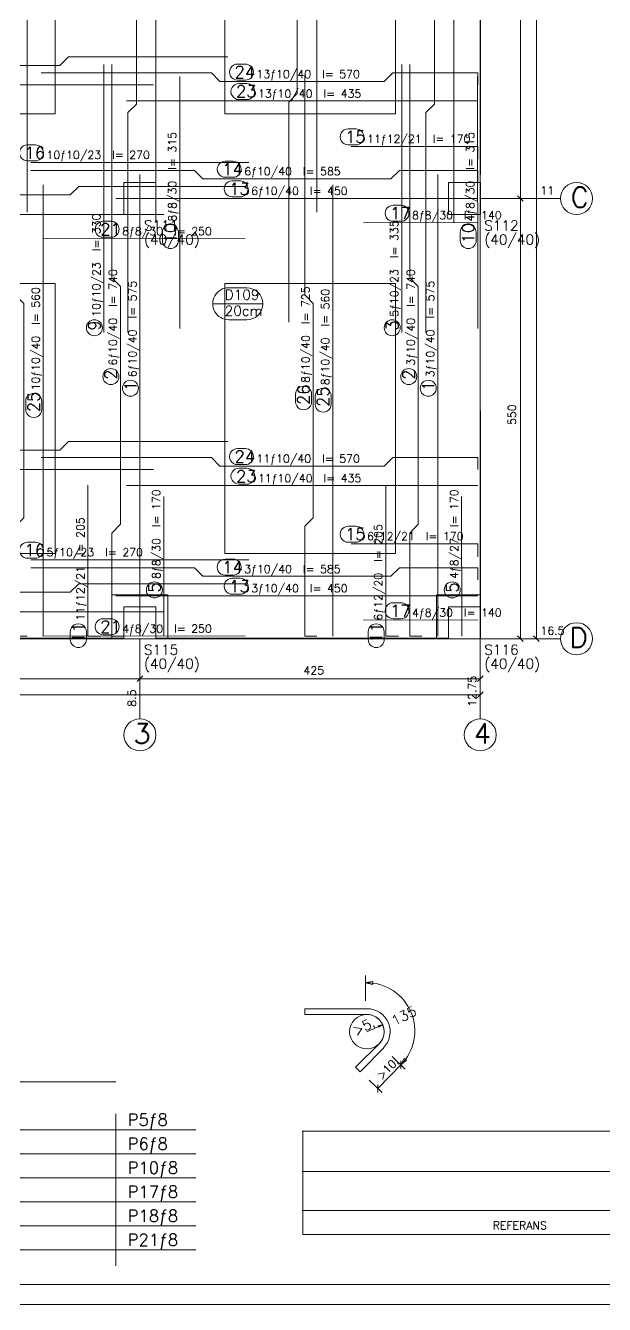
# Model space of a CAD drawing. Header units: inches. Extents: x 0 to 0.664, y 0.28 to 0.841.
# Drawn here: x 0.2292 to 0.3738, y 0.2798 to 0.5993 of the extents above; entities that cross this region are included whole.
import ezdxf

# ---------------------------------------------------------------- set-up
doc = ezdxf.new("R2010")
doc.units = ezdxf.units.IN
doc.header["$MEASUREMENT"] = 0
doc.linetypes.add('CENTER', pattern=[0.006500000000000001, 0.002, -0.001, 0.0005, -0.001, 0.002])
doc.linetypes.add('HIDDEN', pattern=[0.006, 0.002, -0.002, 0.002])
for name, color, linetype, lineweight in [('DONATI', 84, 'Continuous', 0), ('OLCU', 1, 'Continuous', 0), ('PENC2', 1, 'Continuous', 0), ('PENC3', 5, 'Continuous', 0), ('PENC4', 84, 'Continuous', 0), ('PEND2', 1, 'CENTER', 0), ('PENH2', 1, 'HIDDEN', 0)]:
    doc.layers.add(name, color=color, linetype=linetype, lineweight=lineweight)
doc.styles.add('RomanSTA', font='RomanSTA')

msp = doc.modelspace()

# ---------------------------------------------------------------- linework, layer by layer
at = {"layer": 'DONATI'}
for points in [[(0.2547632157802582, 0.5226), (0.2547632157802582, 0.5226), (0.2547630667686462, 0.5776), (0.2568835318088531, 0.5797), (0.2568823397159576, 0.6425), (0.2547627091407776, 0.6446), (0.2547625601291656, 0.6986), (0.2547625601291656, 0.6986)], [(0.3291632235050201, 0.5226), (0.3291632235050201, 0.5226), (0.3291630744934082, 0.5776), (0.3312835395336151, 0.5797), (0.3312823474407196, 0.6425), (0.3291627168655396, 0.6446), (0.3291625678539276, 0.6986), (0.3291625678539276, 0.6986)], [(0.2949118316173553, 0.5252), (0.2949118316173553, 0.5252), (0.294911801815033, 0.5802), (0.2970322966575623, 0.5823), (0.297031432390213, 0.6399), (0.2949118316173553, 0.642), (0.294911801815033, 0.6964), (0.294911801815033, 0.6964)], [(0.2617631256580353, 0.5501), (0.2617631256580353, 0.5501), (0.2617626190185547, 0.6721), (0.2617626190185547, 0.6721)], [(0.3361631333827972, 0.5501), (0.3361631333827972, 0.5501), (0.3361626267433167, 0.6721), (0.3361626267433167, 0.6721)], [(0.2296100705862045, 0.5527), (0.2296100705862045, 0.5527), (0.2296100705862045, 0.6695), (0.2296100705862045, 0.6695)], [(0.3019118010997772, 0.5527), (0.3019118010997772, 0.5527), (0.3019118010997772, 0.6695), (0.3019118010997772, 0.6695)], [(0.1480948925018311, 0.5915), (0.1480948925018311, 0.5915), (0.190594881772995, 0.5915), (0.192717045545578, 0.5893), (0.2377718538045883, 0.5893), (0.2398948818445206, 0.5915), (0.2797448635101318, 0.5915), (0.2797448635101318, 0.5915)], [(0.2487632483243942, 0.5226), (0.2487632483243942, 0.5226), (0.2487630397081375, 0.5896), (0.2487630397081375, 0.5896)], [(0.2537631392478943, 0.4467), (0.2537631392478943, 0.4467), (0.2507631480693817, 0.4467), (0.2507630586624146, 0.4725), (0.2528835237026215, 0.4747), (0.2528823614120483, 0.5341), (0.2507627308368683, 0.5363), (0.2507625818252563, 0.5896), (0.2507625818252563, 0.5896)], [(0.323163241147995, 0.5226), (0.323163241147995, 0.5226), (0.3231630623340607, 0.5896), (0.3231630623340607, 0.5896)], [(0.3281631171703339, 0.4467), (0.3281631171703339, 0.4467), (0.3251631259918213, 0.4467), (0.3251630365848541, 0.4725), (0.327283501625061, 0.4747), (0.3272823393344879, 0.5341), (0.3251627087593079, 0.5363), (0.3251625597476959, 0.5896), (0.3251625597476959, 0.5896)], [(0.2296101003885269, 0.4467), (0.2296101003885269, 0.4467), (0.2266100943088531, 0.4467), (0.2266100943088531, 0.4742), (0.2287305593490601, 0.4763), (0.228729709982872, 0.5299), (0.2266101092100143, 0.532), (0.2266100943088531, 0.587), (0.2266100943088531, 0.587)], [(0.2330964207649231, 0.5875), (0.2330964207649231, 0.5875), (0.2755964398384094, 0.5875), (0.2777186036109924, 0.5853), (0.3187734186649323, 0.5853), (0.3208964467048645, 0.5875), (0.3421464562416077, 0.5875), (0.3421488404273987, 0.5845), (0.3421488404273987, 0.5845)], [(0.2677630186080933, 0.5236), (0.2677630186080933, 0.5236), (0.2677051424980164, 0.5866), (0.2677051424980164, 0.5866)], [(0.3019118309020996, 0.4467), (0.3019118309020996, 0.4467), (0.298911839723587, 0.4467), (0.2989118099212646, 0.4742), (0.3010323047637939, 0.4763), (0.3010314404964447, 0.5299), (0.298911839723587, 0.532), (0.2989118099212646, 0.587), (0.2989118099212646, 0.587)], [(0.3421630263328552, 0.5236), (0.3421630263328552, 0.5236), (0.3421051502227783, 0.5866), (0.3421051502227783, 0.5866)], [(0.1693616062402725, 0.5845), (0.1693616062402725, 0.5845), (0.261161595582962, 0.5845), (0.261161595582962, 0.5845)], [(0.2543631494045258, 0.5805), (0.2543631494045258, 0.5805), (0.3421631753444672, 0.5805), (0.3421631753444672, 0.5805)], [(0.3105470538139343, 0.5691), (0.3105470538139343, 0.5691), (0.3421520292758942, 0.5691), (0.3421520590782166, 0.5659), (0.3421520590782166, 0.5659)], [(0.2304836064577103, 0.5651), (0.2304836064577103, 0.5651), (0.2849836051464081, 0.5651), (0.2849836051464081, 0.5651)], [(0.2304964065551758, 0.5631), (0.2304964065551758, 0.5631), (0.2713513970375061, 0.5631), (0.2734735906124115, 0.561), (0.3204383850097656, 0.561), (0.3225614130496979, 0.5631), (0.3421664237976074, 0.5631), (0.3421688079833984, 0.5601), (0.3421688079833984, 0.5601)], [(0.2336100786924362, 0.4467), (0.2336100786924362, 0.4467), (0.2336100786924362, 0.5595), (0.2336100786924362, 0.5595)], [(0.2577631175518036, 0.4467), (0.2577631175518036, 0.4467), (0.2577626407146454, 0.5621), (0.2577626407146454, 0.5621)], [(0.3059118092060089, 0.4467), (0.3059118092060089, 0.4467), (0.3059118092060089, 0.5595), (0.3059118092060089, 0.5595)], [(0.3321630954742432, 0.4467), (0.3321630954742432, 0.4467), (0.332162618637085, 0.5621), (0.332162618637085, 0.5621)], [(0.1454979777336121, 0.5591), (0.1454979777336121, 0.5591), (0.187997967004776, 0.5591), (0.1901201456785202, 0.557), (0.2403749525547028, 0.557), (0.242497980594635, 0.5591), (0.2840029895305634, 0.5591), (0.2840029895305634, 0.5591)], [(0.2517631649971008, 0.5561), (0.2517631649971008, 0.5561), (0.3421831727027893, 0.5561), (0.3421831727027893, 0.5561)], [(0.1667647361755371, 0.5521), (0.1667647361755371, 0.5521), (0.2637647390365601, 0.5521), (0.2637647390365601, 0.5521)], [(0.3135805428028107, 0.55), (0.3135805428028107, 0.55), (0.3421854972839355, 0.5501), (0.3421854972839355, 0.5501)], [(0.2335171103477478, 0.546), (0.2335171103477478, 0.546), (0.2840220630168915, 0.5461), (0.2840220630168915, 0.5461)], [(0.1480948925018311, 0.4954), (0.1480948925018311, 0.4954), (0.190594881772995, 0.4954), (0.192717045545578, 0.4932), (0.2377718538045883, 0.4932), (0.2398948818445206, 0.4954), (0.2797448635101318, 0.4954), (0.2797448635101318, 0.4954)], [(0.2330964207649231, 0.4914), (0.2330964207649231, 0.4914), (0.2755964398384094, 0.4914), (0.2777186036109924, 0.4892), (0.3187734186649323, 0.4892), (0.3208964467048645, 0.4914), (0.3421464562416077, 0.4914), (0.3421488404273987, 0.4884), (0.3421488404273987, 0.4884)], [(0.1693616062402725, 0.4884), (0.1693616062402725, 0.4884), (0.261161595582962, 0.4884), (0.261161595582962, 0.4884)], [(0.247963160276413, 0.4467), (0.247963160276413, 0.4467), (0.2447631508111954, 0.4467), (0.2447630316019058, 0.4845), (0.2447630316019058, 0.4845)], [(0.2543631494045258, 0.4844), (0.2543631494045258, 0.4844), (0.3421631753444672, 0.4844), (0.3421631753444672, 0.4844)], [(0.3223631381988525, 0.4467), (0.3223631381988525, 0.4467), (0.3191631436347961, 0.4467), (0.3191630244255066, 0.4845), (0.3191630244255066, 0.4845)], [(0.2637630999088287, 0.4467), (0.2637630999088287, 0.4467), (0.2637077271938324, 0.4816), (0.2637077271938324, 0.4816)], [(0.3381631076335907, 0.4467), (0.3381631076335907, 0.4467), (0.3381077349185944, 0.4816), (0.3381077349185944, 0.4816)], [(0.3105428814888, 0.4698), (0.3105428814888, 0.4698), (0.3421478569507599, 0.4698), (0.3421478867530823, 0.4666), (0.3421478867530823, 0.4666)], [(0.230479434132576, 0.4658), (0.230479434132576, 0.4658), (0.2849794328212738, 0.4658), (0.2849794328212738, 0.4658)], [(0.2304922640323639, 0.4638), (0.2304922640323639, 0.4638), (0.2713472545146942, 0.4638), (0.2734694182872772, 0.4617), (0.3204342126846313, 0.4617), (0.3225572407245636, 0.4638), (0.3421622514724731, 0.4638), (0.3421646356582642, 0.4608), (0.3421646356582642, 0.4608)], [(0.145493820309639, 0.4598), (0.145493820309639, 0.4598), (0.1879938095808029, 0.4598), (0.1901159882545471, 0.4577), (0.2403707951307297, 0.4577), (0.2424938082695007, 0.4598), (0.2839988172054291, 0.4598), (0.2839988172054291, 0.4598)], [(0.2517590224742889, 0.4568), (0.2517590224742889, 0.4568), (0.342179000377655, 0.4568), (0.342179000377655, 0.4568)], [(0.166760578751564, 0.4528), (0.166760578751564, 0.4528), (0.2637605667114258, 0.4528), (0.2637605667114258, 0.4528)], [(0.3135764002799988, 0.4507), (0.3135764002799988, 0.4507), (0.3421813547611237, 0.4508), (0.3421813547611237, 0.4508)], [(0.2335129529237747, 0.4467), (0.2335129529237747, 0.4467), (0.2840179204940796, 0.4468), (0.2840179204940796, 0.4468)]]:
    msp.add_lwpolyline(points, dxfattribs=at)
at = {"layer": 'OLCU', "linetype": 'Continuous'}
for p, q in [((0.3567831516265869, 0.7761), (0.3567831516265869, 0.4461)), ((0.3527831733226776, 0.6661), (0.3527831733226776, 0.5561)), ((0.282138854265213, 0.5897), (0.2840888500213623, 0.5897)), ((0.2821356654167175, 0.5857), (0.2840856611728668, 0.5857)), ((0.2825024425983429, 0.5848), (0.2844524383544922, 0.5848)), ((0.2824992537498474, 0.5808), (0.2844492495059967, 0.5808)), ((0.3097562789916992, 0.5735), (0.3117062747478485, 0.5735)), ((0.2296928465366364, 0.5695), (0.2316428422927856, 0.5695)), ((0.3097531199455261, 0.5695), (0.3117031157016754, 0.5695)), ((0.2296896874904633, 0.5655), (0.2316396832466125, 0.5655)), ((0.2790758013725281, 0.5654), (0.2810257971286774, 0.5654)), ((0.279072642326355, 0.5614), (0.2810226380825043, 0.5614)), ((0.2808194160461426, 0.5605), (0.2827694118022919, 0.5605)), ((0.2808162569999695, 0.5565), (0.2827662527561188, 0.5565)), ((0.3542831540107727, 0.5561), (0.3497831523418427, 0.5561)), ((0.35349041223526, 0.5554), (0.3520776331424713, 0.5568)), ((0.3527831733226776, 0.5561), (0.3527831733226776, 0.4461)), ((0.3209945857524872, 0.5544), (0.3229445815086365, 0.5544)), ((0.2485989183187485, 0.5504), (0.250548928976059, 0.5504)), ((0.3209977447986603, 0.5504), (0.322947770357132, 0.5504)), ((0.2633545398712158, 0.5456), (0.2633527517318726, 0.5476)), ((0.2673545479774475, 0.5456), (0.2673527598381042, 0.5476)), ((0.3377545475959778, 0.5456), (0.3377527594566345, 0.5476)), ((0.3417545557022095, 0.5456), (0.3417527675628662, 0.5476)), ((0.2485995590686798, 0.5464), (0.2505495548248291, 0.5464)), ((0.2292218804359436, 0.5034), (0.2292218655347824, 0.5054)), ((0.2332218736410141, 0.5034), (0.2332218736410141, 0.5054)), ((0.2966432273387909, 0.5053), (0.2966432273387909, 0.5072)), ((0.3006432056427002, 0.5053), (0.3006432056427002, 0.5072)), ((0.3015235960483551, 0.5047), (0.3015235960483551, 0.5067)), ((0.3055235743522644, 0.5047), (0.3055235743522644, 0.5067)), ((0.282138854265213, 0.4936), (0.2840888500213623, 0.4936)), ((0.2821356654167175, 0.4896), (0.2840856611728668, 0.4896)), ((0.2825024425983429, 0.4887), (0.2844524383544922, 0.4887)), ((0.2824992537498474, 0.4847), (0.2844492495059967, 0.4847)), ((0.3097521364688873, 0.4742), (0.3117021322250366, 0.4742)), ((0.2296886891126633, 0.4702), (0.2316386848688126, 0.4702)), ((0.3097489774227142, 0.4702), (0.3116989731788635, 0.4702)), ((0.2296855300664902, 0.4662), (0.2316355258226395, 0.4662)), ((0.2790716290473938, 0.466), (0.2810216248035431, 0.466)), ((0.2790684700012207, 0.462), (0.28101846575737, 0.462)), ((0.2808152735233307, 0.4612), (0.28276526927948, 0.4612)), ((0.2808121144771576, 0.4572), (0.2827621102333069, 0.4572)), ((0.3209904432296753, 0.4551), (0.3229404389858246, 0.4551)), ((0.2485947757959366, 0.4511), (0.2505447864532471, 0.4511)), ((0.3209936320781708, 0.4511), (0.3229436278343201, 0.4511)), ((0.2403749376535416, 0.4459), (0.2403749227523804, 0.4478)), ((0.2443749308586121, 0.4459), (0.2443749308586121, 0.4478)), ((0.3147749006748199, 0.4459), (0.3147749006748199, 0.4478)), ((0.3187749087810516, 0.4459), (0.3187748789787292, 0.4478)), ((0.2485954165458679, 0.4471), (0.2505454123020172, 0.4471)), ((0.3542831540107727, 0.4461), (0.3497831523418427, 0.4461)), ((0.35349041223526, 0.4454), (0.3520776331424713, 0.4468)), ((0.3582831621170044, 0.4461), (0.3537831604480743, 0.4461)), ((0.3574903905391693, 0.4454), (0.3560776114463806, 0.4468)), ((0.2577631771564484, 0.4346), (0.2577632069587708, 0.4391)), ((0.3427631855010986, 0.4346), (0.342763215303421, 0.4391)), ((0.1727631837129593, 0.4361), (0.2577631771564484, 0.4361)), ((0.2570562064647675, 0.4354), (0.2584718465805054, 0.4368)), ((0.2577631771564484, 0.4361), (0.3427631855010986, 0.4361)), ((0.3420562148094177, 0.4354), (0.3434718549251556, 0.4368)), ((0.3427631258964539, 0.4306), (0.3427631855010986, 0.4351)), ((0.08776315301656723, 0.4321), (0.3427631556987762, 0.4321)), ((0.3420561850070953, 0.4314), (0.3434718251228333, 0.4328)), ((0.3171599333953867, 0.3337118340199879), (0.3228947346878062, 0.3396118340199878)), ((0.3182288830947886, 0.3327118340199879), (0.31502149755478, 0.3358118340199879)), ((0.3171679800224314, 0.3327118340199879), (0.317154032535554, 0.3347118340199879))]:
    msp.add_line(p, q, dxfattribs=at)
at = {"layer": 'PENC2', "linetype": 'Continuous'}
for p, q in [((0.2799298167228699, 0.5338), (0.2844298183917999, 0.5338)), ((0.2759298086166382, 0.5298), (0.2884298264980316, 0.5298)), ((0.2799298167228699, 0.5258), (0.2844298183917999, 0.5258)), ((0.314067227191926, 0.3619118340199878), (0.314067227191926, 0.3556118340199879)), ((0.314067227191926, 0.3602118340199879), (0.3158914869499216, 0.3604118340199879)), ((0.3158287232589732, 0.3597118340199879), (0.314067227191926, 0.3601118340199879)), ((0.3158914869499216, 0.3604118340199879), (0.3158287232589732, 0.3597118340199879)), ((0.3239639228057871, 0.3385118340199879), (0.3207565372657786, 0.3417118340199878)), ((0.3229030197334299, 0.3386118340199878), (0.3228888934326182, 0.3406118340199878)), ((0.3229018276405344, 0.3396118340199878), (0.323773426361085, 0.3412118340199879)), ((0.3243518298339854, 0.3408118340199879), (0.3229536240768442, 0.3396118340199878)), ((0.323773426361085, 0.3412118340199879), (0.3243518298339854, 0.3408118340199879)), ((0.2516994627271598, 0.3274099934470237), (0.2516994627271598, 0.2894099934470237)), ((0.1466993840490287, 0.3234099934470237), (0.2716994436536735, 0.3234099934470237)), ((0.1466993840490287, 0.3174099934470237), (0.2716994436536735, 0.3174099934470237)), ((0.1466993840490287, 0.3114099934470237), (0.2716994436536735, 0.3114099934470237)), ((0.1466993840490287, 0.3054099934470237), (0.2716994436536735, 0.3054099934470237)), ((0.1466993840490287, 0.2994099934470237), (0.2716994436536735, 0.2994099934470237)), ((0.1466993840490287, 0.2934099934470237), (0.2716994436536735, 0.2934099934470237))]:
    msp.add_line(p, q, dxfattribs=at)
at = {"layer": 'PENC2'}
for centre, radius in [((0.2463782131671906, 0.5238), 0.002000000094994903), ((0.3207781910896301, 0.5238), 0.002000000094994903), ((0.2504973709583282, 0.5116), 0.002000000094994903), ((0.3248973488807678, 0.5116), 0.002000000094994903), ((0.2553777396678925, 0.5087), 0.002000000094994903), ((0.329777717590332, 0.5087), 0.002000000094994903), ((0.2613596320152283, 0.4583), 0.002000000094994903), ((0.3357596397399902, 0.4583), 0.002000000094994903), ((0.3144399350357066, 0.3479118340199879), 0.004306326154619455)]:
    msp.add_circle(centre, radius, dxfattribs=at)
for centre, radius, start, end in [((0.2821372449398041, 0.5877), 0.002000000094994903, 90.00122447294544, 270.0036734188363), ((0.2840872406959534, 0.5877), 0.002000000094994903, 270.0036734188363, 90.00122447294544), ((0.282500833272934, 0.5828), 0.002000000094994903, 90.00122447294544, 270.0036734188363), ((0.2844508290290833, 0.5828), 0.002000000094994903, 270.0036734188363, 90.00122447294544), ((0.3097546994686127, 0.5715), 0.002000000094994903, 90.00154491187534, 270.0040091167629), ((0.311704695224762, 0.5715), 0.002000000094994903, 270.0040091167629, 90.00154491187534), ((0.2296912670135498, 0.5675), 0.002000000094994903, 90.001560170872, 270.0040091167629), ((0.2316412627696991, 0.5675), 0.002000000094994903, 270.0040091167629, 90.001560170872), ((0.2790742218494415, 0.5634), 0.002000000094994903, 90.00154491187534, 270.0040091167629), ((0.2810242176055908, 0.5634), 0.002000000094994903, 270.0040091167629, 90.00154491187534), ((0.280817836523056, 0.5585), 0.002000000094994903, 90.00154491187534, 270.0040091167629), ((0.2827678322792053, 0.5585), 0.002000000094994903, 270.0040091167629, 90.00154491187534), ((0.3209961652755737, 0.5524), 0.002000000094994903, 90.09243512549384, 270.0948917008831), ((0.322946161031723, 0.5524), 0.002000000094994903, 270.0948917008831, 90.09243512549384), ((0.2485992312431335, 0.5484), 0.002000000094994903, 90.05589745798615, 270.0583311448804), ((0.2505492269992828, 0.5484), 0.002000000094994903, 270.0583311448804, 90.05589745798615), ((0.2653527557849884, 0.5476), 0.002000000094994903, 0.05255198450466989, 180.0550009303956), ((0.3397527635097504, 0.5476), 0.002000000094994903, 0.05255198450466989, 180.0550009303956), ((0.2653545439243317, 0.5456), 0.002000000094994903, 180.0550009303956, 0.05255198450466989), ((0.3397545516490936, 0.5456), 0.002000000094994903, 180.0550009303956, 0.05255198450466989), ((0.2799298167228699, 0.5298), 0.004000000189989805, 90.00122447294544, 270.0036734188363), ((0.2844298183917999, 0.5298), 0.004000000189989805, 270.0036734188363, 90.00122447294544), ((0.2986432015895844, 0.5072), 0.002000000094994903, 0.004897891780918011, 180.0024489458909), ((0.3035235702991486, 0.5067), 0.002000000094994903, 0.004897891780918011, 180.0024489458909), ((0.2312218695878983, 0.5054), 0.002000000094994903, 0.004897891780918011, 180.0024489458909), ((0.2986432313919067, 0.5053), 0.002000000094994903, 180.0024489458909, 0.004897891780918011), ((0.2312218695878983, 0.5034), 0.002000000094994903, 180.0024489458909, 0.004897891780918011), ((0.3035236001014709, 0.5047), 0.002000000094994903, 180.0024489458909, 0.004897891780918011), ((0.2821372449398041, 0.4916), 0.002000000094994903, 90.00122447294544, 270.0036734188363), ((0.2840872406959534, 0.4916), 0.002000000094994903, 270.0036734188363, 90.00122447294544), ((0.282500833272934, 0.4867), 0.002000000094994903, 90.00122447294544, 270.0036734188363), ((0.2844508290290833, 0.4867), 0.002000000094994903, 270.0036734188363, 90.00122447294544), ((0.3097505569458008, 0.4722), 0.002000000094994903, 90.00154491187534, 270.0040091167629), ((0.3117005527019501, 0.4722), 0.002000000094994903, 270.0040091167629, 90.00154491187534), ((0.2296871095895767, 0.4682), 0.002000000094994903, 90.00154491187534, 270.0039785987695), ((0.231637105345726, 0.4682), 0.002000000094994903, 270.0039785987695, 90.00154491187534), ((0.2790700495243073, 0.464), 0.002000000094994903, 90.00154491187534, 270.0040091167629), ((0.2810200452804565, 0.464), 0.002000000094994903, 270.0040091167629, 90.00154491187534), ((0.2808136940002441, 0.4592), 0.002000000094994903, 90.00154491187534, 270.0040091167629), ((0.2827636897563934, 0.4592), 0.002000000094994903, 270.0040091167629, 90.00154491187534), ((0.3209920227527618, 0.4531), 0.002000000094994903, 90.09249616148048, 270.0949527368696), ((0.3229420185089111, 0.4531), 0.002000000094994903, 270.0949527368696, 90.09249616148048), ((0.2485950887203217, 0.4491), 0.002000000094994903, 90.05589745798615, 270.0583311448804), ((0.2505450844764709, 0.4491), 0.002000000094994903, 270.0583311448804, 90.05589745798615), ((0.2423749268054962, 0.4478), 0.002000000094994903, 0.0001525899666221541, 180.0026015358575), ((0.3167748749256134, 0.4478), 0.002000000094994903, 0.0001525899666221541, 180.0026015358575), ((0.2423749417066574, 0.4459), 0.002000000094994903, 180.0026015358575, 0.0001525899666221541), ((0.3167749047279358, 0.4459), 0.002000000094994903, 180.0026015358575, 0.0001525899666221541), ((0.3143912976455698, 0.3481118340199879), 0.01201409008353949, 315.0042856553098, 90.00122447294544)]:
    msp.add_arc(centre, radius, start, end, dxfattribs=at)
at = {"layer": 'PENC3', "linetype": 'Continuous'}
for p, q in [((0.3427631556987762, 0.6661), (0.3427631556987762, 0.5561)), ((0.3427631556987762, 0.5561), (0.3427631556987762, 0.4461)), ((0.2507631480693817, 0.4571), (0.2647631466388702, 0.4571)), ((0.2507631480693817, 0.4461), (0.2507631480693817, 0.4571)), ((0.2507631480693817, 0.4571), (0.2647631466388702, 0.4571)), ((0.2507631480693817, 0.4461), (0.2507631480693817, 0.4571)), ((0.2647631466388702, 0.4571), (0.2647631466388702, 0.4461)), ((0.2647631466388702, 0.4571), (0.2647631466388702, 0.4461)), ((0.3317831456661224, 0.4571), (0.3427631556987762, 0.4571)), ((0.3317831456661224, 0.4461), (0.3317831456661224, 0.4571)), ((0.3317831456661224, 0.4571), (0.3427631556987762, 0.4571)), ((0.3317831456661224, 0.4461), (0.3317831456661224, 0.4571)), ((0.1727631539106369, 0.4461), (0.257763147354126, 0.4461)), ((0.257763147354126, 0.4461), (0.3427631556987762, 0.4461)), ((0.29893742258072, 0.3522118340199878), (0.314586026020051, 0.3522118340199878)), ((0.2989474361610422, 0.3536118340199879), (0.2989471977424631, 0.3522118340199878)), ((0.3145513361167918, 0.3536118340199879), (0.2989474361610422, 0.3536118340199879)), ((0.3144399350357066, 0.3479118340199879), (0.3182872956466685, 0.3496118340199879)), ((0.3182872956466685, 0.3496118340199879), (0.3172424262237559, 0.3494118340199879)), ((0.3172424262237559, 0.3494118340199879), (0.3174153392982493, 0.3490118340199879)), ((0.3174153392982493, 0.3490118340199879), (0.3182872956466685, 0.3496118340199879)), ((0.3116324966621409, 0.3390118340199879), (0.3178109353256235, 0.3452118340199879)), ((0.3185726230812083, 0.3438118340199879), (0.3127327984046946, 0.3379118340199879)), ((0.3127327984046946, 0.3379118340199879), (0.3116324966621409, 0.3390118340199879)), ((0.2982793276977549, 0.3230118340199878), (0.448279303855897, 0.3230118340199878)), ((0.2982793276977549, 0.3130118340199879), (0.448279303855897, 0.3130118340199879)), ((-8.881784197001252e-16, 0.2847588273841037), (0.663675101291378, 0.2847588273841037)), ((-8.881784197001252e-16, 0.2797588273841037), (0.6636751012913779, 0.2797588273841037))]:
    msp.add_line(p, q, dxfattribs=at)
at = {"layer": 'PENC3'}
for centre in [(0.3667831420898438, 0.5561), (0.3667831420898438, 0.4461), (0.257763147354126, 0.4221), (0.3427631556987762, 0.4221)]:
    msp.add_circle(centre, 0.004000000189989805, dxfattribs=at)
for centre, radius in [((0.3144340937805186, 0.3479118340199879), 0.004312654957175255), ((0.3144914334487925, 0.3479118340199879), 0.005746691953390837)]:
    msp.add_arc(centre, radius, 315.0042856553098, 90.00122447294544, dxfattribs=at)
at = {"layer": 'PENC4', "linetype": 'Continuous'}
for p, q in [((0.2537631690502167, 0.5601), (0.2617631554603577, 0.5601)), ((0.2537631690502167, 0.5601), (0.2537631690502167, 0.5521)), ((0.2617631554603577, 0.5601), (0.2617631554603577, 0.5521)), ((0.334783136844635, 0.5601), (0.3427831828594208, 0.5601)), ((0.334783136844635, 0.5601), (0.334783136844635, 0.5521)), ((0.3427831828594208, 0.5601), (0.3427831828594208, 0.5521)), ((0.2537631690502167, 0.5521), (0.2617631554603577, 0.5521)), ((0.334783136844635, 0.5521), (0.3427831828594208, 0.5521)), ((0.2537631690502167, 0.4541), (0.2617631554603577, 0.4541)), ((0.2537631690502167, 0.4541), (0.2537631690502167, 0.4461)), ((0.2617631554603577, 0.4541), (0.2617631554603577, 0.4461)), ((0.334783136844635, 0.4541), (0.3427831828594208, 0.4541)), ((0.334783136844635, 0.4541), (0.334783136844635, 0.4461)), ((0.3427831828594208, 0.4541), (0.3427831828594208, 0.4461)), ((0.2537631690502167, 0.4461), (0.2617631554603577, 0.4461)), ((0.334783136844635, 0.4461), (0.3427831828594208, 0.4461)), ((0.1516993792806571, 0.3354099934470237), (0.2516994627271598, 0.3354099934470237)), ((0.2984793012809763, 0.3230118340199878), (0.2984793012809763, 0.2972118340199879)), ((0.2982793276977549, 0.3032118340199879), (0.448279303855897, 0.3032118340199879)), ((0.2984793012809763, 0.2972118340199879), (0.4480792706680308, 0.2972118340199879))]:
    msp.add_line(p, q, dxfattribs=at)
at = {"layer": 'PEND2', "linetype": 'CENTER'}
for p, q in [((0.3627831637859344, 0.5561), (0.3427631556987762, 0.5561)), ((0.257763147354126, 0.4261), (0.257763147354126, 0.4461)), ((0.3427631556987762, 0.4261), (0.3427631556987762, 0.4461)), ((0.3627831637859344, 0.4461), (0.3427631556987762, 0.4461))]:
    msp.add_line(p, q, dxfattribs=at)
at = {"layer": 'PENH2', "linetype": 'HIDDEN'}
for p, q in [((0.3427631556987762, 0.6621), (0.3427831828594208, 0.5601)), ((0.2365631610155106, 0.6449), (0.2365631610155106, 0.5773)), ((0.2789631485939026, 0.6449), (0.2789631485939026, 0.5773)), ((0.3215631544589996, 0.6449), (0.3215631544589996, 0.5773)), ((0.1939631551504135, 0.5773), (0.2365631610155106, 0.5773)), ((0.2789631485939026, 0.5773), (0.3215631544589996, 0.5773)), ((0.3427631556987762, 0.5521), (0.3427831828594208, 0.4541)), ((0.1939631551504135, 0.5349), (0.2365631610155106, 0.5349)), ((0.2365631610155106, 0.5349), (0.2365631610155106, 0.4674)), ((0.2789631485939026, 0.5349), (0.2789631485939026, 0.4674)), ((0.2789631485939026, 0.5349), (0.3215631544589996, 0.5349)), ((0.3215631544589996, 0.5349), (0.3215631544589996, 0.4674)), ((0.1939631551504135, 0.4674), (0.2365631610155106, 0.4674)), ((0.2789631485939026, 0.4674), (0.3215631544589996, 0.4674)), ((0.1767631471157074, 0.4462), (0.2537631690502167, 0.4462)), ((0.2617631554603577, 0.4462), (0.334783136844635, 0.4462))]:
    msp.add_line(p, q, dxfattribs=at)

# ---------------------------------------------------------------- texts
at = {"layer": 'DONATI', "style": 'RomanSTA'}
for s, p in [('& 1- .2- 1- 4.25- 0', (0.2543631494045258, 0.5805)), ('& 1- .2- 1- 4.25- 0', (0.2517631649971008, 0.5561)), ('& 1- .2- 1- 4.968- 5.378', (0.2296100705862045, 0.5527)), ('& 1- .2- 1- 5.301- 5.301', (0.2617631256580353, 0.5501)), ('& 1- .2- 1- 4.968- 5.378', (0.3019118010997772, 0.5527)), ('& 2- .2- 1- 0- 0', (0.3135805428028107, 0.55)), ('& 1- .2- 1- 5.301- 5.301', (0.3361631333827972, 0.5501)), ('& 2- .2- 1- 0- 0', (0.2335171103477478, 0.546)), ('& 2- .2- 1- 0- 0', (0.2677630186080933, 0.5236)), ('& 2- .2- 1- 0- 0', (0.3421630263328552, 0.5236)), ('& 1- .2- 1- 4.25- 0', (0.2543631494045258, 0.4844)), ('& 1- .2- 1- 4.25- 0', (0.2517590224742889, 0.4568)), ('& 2- .2- 1- 0- 0', (0.3135764002799988, 0.4507)), ('& 2- .2- 1- 0- 0', (0.2335129529237747, 0.4467)), ('& 1- .2- 1- 0- 5.5', (0.2336100786924362, 0.4467)), ('& 1- .2- 1- 0- 5.5', (0.2577631175518036, 0.4467)), ('& 2- .2- 1- 0- 0', (0.2637630999088287, 0.4467)), ('& 1- .2- 1- 0- 5.5', (0.3059118092060089, 0.4467)), ('& 1- .2- 1- 0- 5.5', (0.3321630954742432, 0.4467)), ('& 2- .2- 1- 0- 0', (0.3381631076335907, 0.4467))]:
    msp.add_text(s, height=9.999999747378752e-09, dxfattribs=at).set_placement(p)
at = {"layer": 'OLCU', "style": 'RomanSTA'}
msp.add_text('550', height=0.002, rotation=90.00122447294544, dxfattribs=at).set_placement((0.3516730964183807, 0.4995))
msp.add_text('425', height=0.002, dxfattribs=at).set_placement((0.2985995411872864, 0.4372))
at = {"layer": 'PENC2', "style": 'RomanSTA'}
for s, p in [('  13ƒ10/40  l= 570', (0.2841360569000244, 0.5862)), ('  13ƒ10/40  l= 435', (0.2844996452331543, 0.5813)), ('11', (0.3577831387519836, 0.5571)), ('  11ƒ10/40  l= 570', (0.2841360569000244, 0.4901)), ('  11ƒ10/40  l= 435', (0.2844996452331543, 0.4852)), ('16.5', (0.3577831387519836, 0.4471))]:
    msp.add_text(s, height=0.002, dxfattribs=at).set_placement(p)
for s, height, rotation, p in [('  8ƒ8/30  l= 315', 0.002, 90.05378408694844, (0.2668558955192566, 0.5476)), ('  11ƒ12/21  l= 170', 0.002, 0.000321043162751266, (0.311753511428833, 0.57)), ('  4ƒ8/30  l= 315', 0.002, 90.05378408694844, (0.3412559032440186, 0.5476)), ('  10ƒ10/23  l= 270', 0.002, 0.0003344728423659676, (0.2316900789737701, 0.566)), ('  6ƒ10/40  l= 585', 0.002, 0.000321043162751266, (0.2810730338096619, 0.5619)), ('  6ƒ10/40  l= 450', 0.002, 0.000321043162751266, (0.2828166484832764, 0.557)), ('  8ƒ8/30  l= 140', 0.002, 0.09121384144027322, (0.3229973614215851, 0.5509)), ('  10ƒ10/23  l= 330', 0.002, 90.0013846924104, (0.2478782087564468, 0.5238)), ('  5ƒ10/23  l= 335', 0.002, 90.0013846924104, (0.3222782015800476, 0.5238)), ('  8ƒ8/30  l= 250', 0.002, 0.05467073866010569, (0.2505994737148285, 0.5469)), ('  6ƒ10/40  l= 740', 0.002, 90.0013846924104, (0.2519973814487457, 0.5116)), ('  3ƒ10/40  l= 740', 0.002, 90.0013846924104, (0.3263973593711853, 0.5116)), ('  10ƒ10/40  l= 560', 0.002, 90.00122447294544, (0.23272505402565, 0.5054)), ('  6ƒ10/40  l= 575', 0.002, 90.0013846924104, (0.2568777501583099, 0.5087)), ('  8ƒ10/40  l= 725', 0.002, 90.00122447294544, (0.3001464009284973, 0.5073)), ('  3ƒ10/40  l= 575', 0.002, 90.0013846924104, (0.3312777280807495, 0.5087)), ('  8ƒ10/40  l= 560', 0.002, 90.00122447294544, (0.3050267696380615, 0.5067)), ('  8ƒ8/30  l= 170', 0.002, 90.09217572255058, (0.2628596425056458, 0.4583)), ('  4ƒ8/27  l= 170', 0.002, 90.09217572255058, (0.3372596502304077, 0.4583)), ('  11ƒ12/21  l= 205', 0.002, 90.0013846924104, (0.243878111243248, 0.4479)), ('  6ƒ12/21  l= 170', 0.002, 0.0003210432500639452, (0.3117493689060211, 0.4707)), ('  6ƒ12/20  l= 205', 0.002, 90.0013846924104, (0.3182780742645264, 0.4479)), ('  5ƒ10/23  l= 270', 0.002, 0.0003168690637020826, (0.2316859215497971, 0.4667)), ('  3ƒ10/40  l= 585', 0.002, 0.0003210432500639452, (0.2810688614845276, 0.4625)), ('  3ƒ10/40  l= 450', 0.002, 0.0003210432500639452, (0.2828125059604645, 0.4577)), ('  4ƒ8/30  l= 140', 0.002, 0.09127353630416857, (0.3229932188987732, 0.4516)), ('  4ƒ8/30  l= 250', 0.002, 0.05467072003340077, (0.2505953311920166, 0.4476)), ('12.75', 0.002, 90.00122447294544, (0.3417631387710571, 0.4291)), ('8.5', 0.002, 90.00122447294544, (0.2567631602287292, 0.4291)), ('135', 0.0025, 27.00036734188363, (0.3213857238960276, 0.3493118340199879)), ('>5‚', 0.0025, 27.00036734188363, (0.3117186253738413, 0.3468118340199879))]:
    msp.add_text(s, height=height, rotation=rotation, dxfattribs=at).set_placement(p)
at = {"layer": 'PENC3', "style": 'RomanSTA'}
for s, height, p in [('S111', 0.0025, (0.2587631642818451, 0.5481)), ('S112', 0.0025, (0.343763142824173, 0.5481)), ('(40/40)', 0.0025, (0.2587631642818451, 0.5446)), ('(40/40)', 0.0025, (0.343763142824173, 0.5446)), ('D109', 0.0025, (0.2789297997951508, 0.5308)), ('20cm', 0.0025, (0.2789297997951508, 0.5268)), ('S115', 0.0025, (0.2587631642818451, 0.4421)), ('S116', 0.0025, (0.343763142824173, 0.4421)), ('(40/40)', 0.0025, (0.2587631642818451, 0.4386)), ('(40/40)', 0.0025, (0.343763142824173, 0.4386)), ('P5ƒ8', 0.003, (0.2546993644987052, 0.3244099934470237)), ('P6ƒ8', 0.003, (0.2546993644987052, 0.3184099934470237)), ('P10ƒ8', 0.003, (0.2546993644987052, 0.3124099934470237)), ('P17ƒ8', 0.003, (0.2546993644987052, 0.3064099934470237)), ('P18ƒ8', 0.003, (0.2546993644987052, 0.3004099934470237)), ('REFERANS', 0.002, (0.3458503311347971, 0.2985118340199879)), ('P21ƒ8', 0.003, (0.2546993644987052, 0.2944099934470237))]:
    msp.add_text(s, height=height, dxfattribs=at).set_placement(p)
msp.add_text('>10‚', height=0.002, rotation=45.00061223647272, dxfattribs=at).set_placement((0.3181531255912791, 0.3358118340199879))
at = {"layer": 'PENC4', "style": 'RomanSTA'}
for s, height, p in [('24', 0.003, (0.2813860476016998, 0.5862)), ('23', 0.003, (0.2817496359348297, 0.5814)), ('C', 0.005, (0.3653450608253479, 0.5539)), ('24', 0.003, (0.2813860476016998, 0.4901)), ('23', 0.003, (0.2817496359348297, 0.4852)), ('D', 0.005, (0.365056961774826, 0.4439)), ('3', 0.005, (0.2561405301094055, 0.4199)), ('4', 0.005, (0.3411441147327423, 0.4199))]:
    msp.add_text(s, height=height, dxfattribs=at).set_placement(p)
for s, rotation, p in [('15', 0.000321043162751266, (0.3090035021305084, 0.57)), ('16', 0.0003344728423659676, (0.2289400845766068, 0.566)), ('14', 0.000321043162751266, (0.2783230245113373, 0.5619)), ('13', 0.000321043162751266, (0.2800666391849518, 0.557)), ('17', 0.09121384144027322, (0.3202473521232605, 0.5509)), ('21', 0.05467073866010569, (0.2478494793176651, 0.5469)), ('10', 90.05378408694844, (0.2668540477752686, 0.5449)), ('10', 90.05378408694844, (0.3412540555000305, 0.5449)), ('9', 90.0013846924104, (0.2478770166635513, 0.5231)), ('3', 90.0013846924104, (0.3222770094871521, 0.5231)), ('2', 90.0013846924104, (0.2519961893558502, 0.5108)), ('2', 90.0013846924104, (0.3263961672782898, 0.5108)), ('1', 90.0013846924104, (0.2568765580654144, 0.508)), ('26', 90.00122447294544, (0.3001420199871063, 0.5045)), ('25', 90.00122447294544, (0.3050223886966705, 0.504)), ('1', 90.0013846924104, (0.331276535987854, 0.508)), ('25', 90.00122447294544, (0.232720673084259, 0.5027)), ('15', 0.0003210432500639452, (0.3089993596076965, 0.4707)), ('16', 0.0003168690637020826, (0.2289359271526337, 0.4667)), ('14', 0.0003210432500639452, (0.278318852186203, 0.4625)), ('13', 0.0003210432500639452, (0.2800624966621399, 0.4577)), ('5', 90.09217572255058, (0.2628596425056458, 0.4576)), ('5', 90.09217572255058, (0.3372596502304077, 0.4576)), ('17', 0.09127353630416857, (0.3202432096004486, 0.4516)), ('21', 0.05467072003340077, (0.2478453367948532, 0.4476)), ('11', 90.0013846924104, (0.2438737452030182, 0.4451)), ('11', 90.0013846924104, (0.3182736933231354, 0.4451))]:
    msp.add_text(s, height=0.003, rotation=rotation, dxfattribs=at).set_placement(p)

doc.saveas('drawing.dxf')
